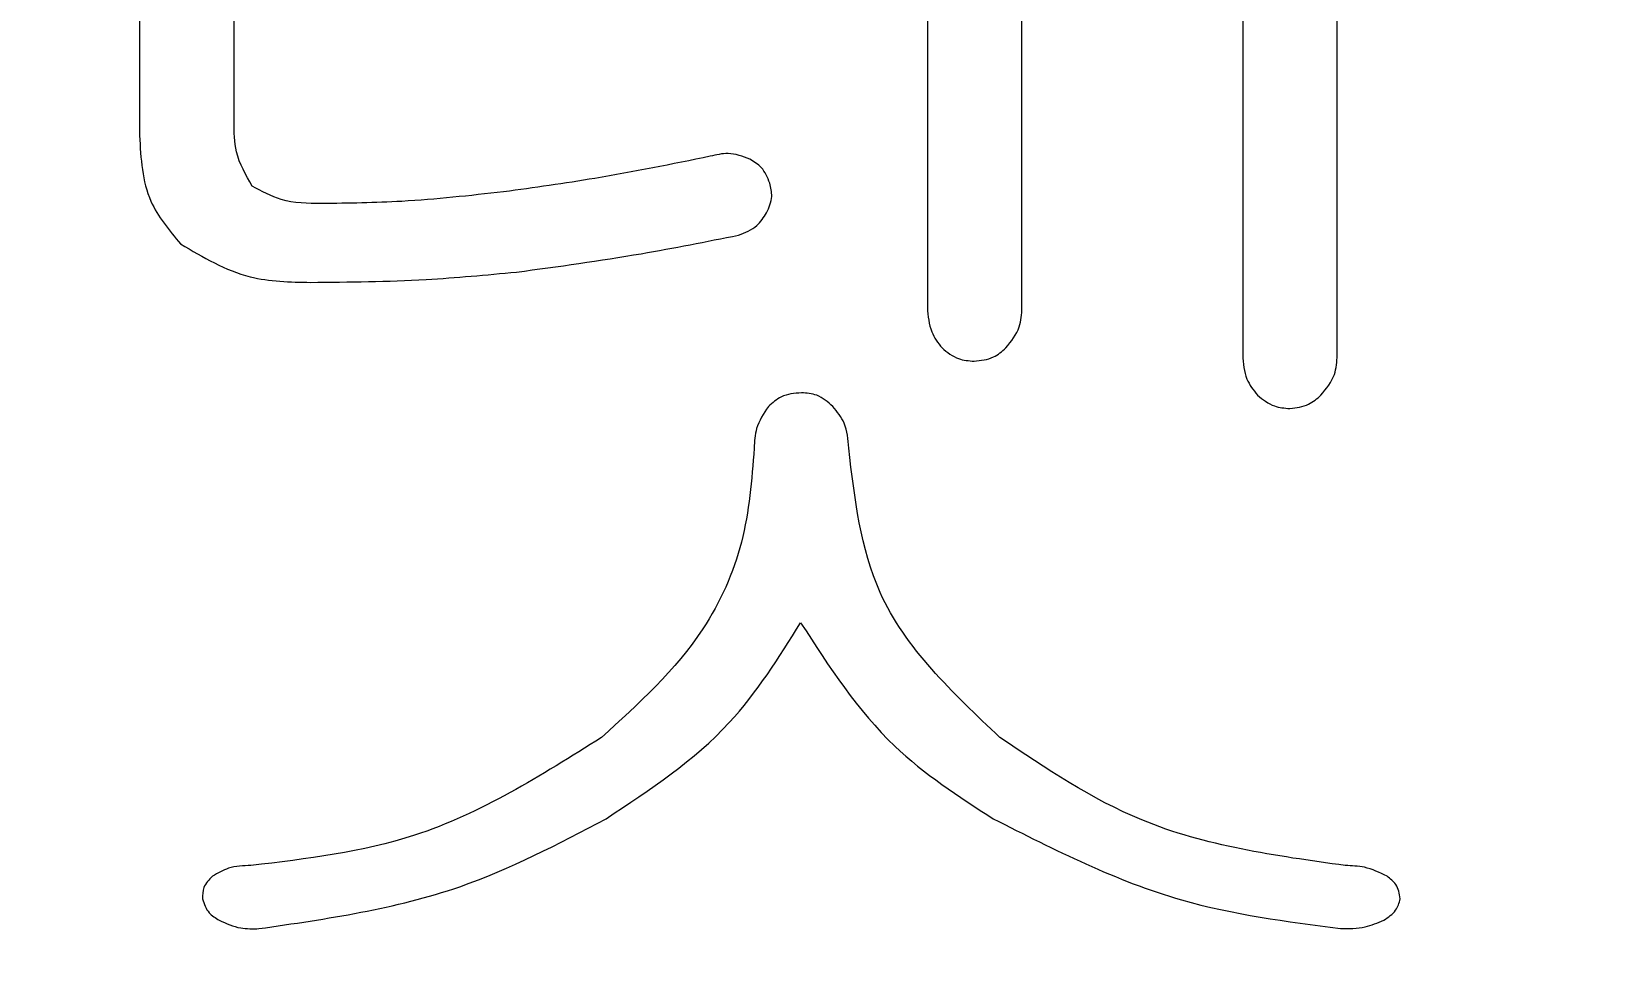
# Model space of a CAD drawing. Header units: millimetres. Extents: x 169 to 14583, y -399 to 10804.
# Drawn here: x 8211.18 to 8222.48, y 5269.66 to 5276.34 of the extents above; entities that cross this region are included whole.
import ezdxf

# ---------------------------------------------------------------- set-up
doc = ezdxf.new("R2010")
doc.units = ezdxf.units.MM
doc.header["$LTSCALE"] = 35
doc.layers.add('1', color=70, linetype='Continuous')
doc.styles.add('SLDTEXTSTYLE2', font='TXT', dxfattribs={"width": 0.7})
doc.dimstyles.new('SLDDIMSTYLE5', dxfattribs={"dimtxt": 105.988363, "dimasz": 26.25, "dimexe": 0, "dimexo": 0.0625, "dimgap": 26.497091, "dimtad": 1, "dimdec": 0, "dimrnd": 1e-09, "dimzin": 12, "dimdsep": 46, "dimtxsty": 'SLDTEXTSTYLE2', "dimsah": 1, "dimcen": 0.09, "dimadec": 0, "dimazin": 3, "dimtfac": 1, "dimtdec": 3, "dimtofl": 0, "dimtmove": 0, "dimatfit": 3, "dimfxl": 0, "dimfrac": 2, "dimtolj": 1, "dimtzin": 12, "dimarcsym": 0})

# ---------------------------------------------------------------- blocks, each defined once
blk = doc.blocks.new('_D_39')
at = {"layer": '1'}
for p, q in [((10336.279, 5511.018), (11734.619, 5511.018)), ((11699.619, 5511.018), (11699.619, 5088.118)), ((8051.635, 5088.118), (11734.619, 5088.118)), ((11699.619, 5088.118), (11699.619, 4698.415))]:
    blk.add_line(p, q, dxfattribs=at)
for points in [[(11699.619, 5511.018), (11694.369, 5484.768), (11704.869, 5484.768)], [(11699.619, 5088.118), (11704.869, 5114.368), (11694.369, 5114.368)]]:
    blk.add_solid(points, dxfattribs=at)
at = {"layer": '1', "insert": (11580.246, 4698.415), "char_height": 92.6042, "attachment_point": 1, "rotation": 90, "style": 'SLDTEXTSTYLE2'}
blk.add_mtext('423', dxfattribs=at)

msp = doc.modelspace()

# ---------------------------------------------------------------- linework, layer by layer
at = {"color": 7, "linetype": 'Continuous', "lineweight": 18}
for p, q in [((8218.223, 5274.377), (8218.223, 5279.517)), ((8219.794, 5279.494), (8219.794, 5274.039)), ((8220.467, 5274.039), (8220.467, 5279.506)), ((8217.55, 5276.687), (8217.55, 5274.375)), ((8211.943, 5276.539), (8211.943, 5275.6)), ((8212.616, 5275.698), (8212.616, 5276.49))]:
    msp.add_line(p, q, dxfattribs=at)
for points, knots in [([(8212.745, 5275.241), (8212.699, 5275.32), (8212.617, 5275.462), (8212.616, 5275.626), (8212.616, 5275.698)], [0, 0, 0, 0, 0.557081, 1, 1, 1, 1]), ([(8212.745, 5275.241), (8212.699, 5275.32), (8212.617, 5275.462), (8212.616, 5275.626), (8212.616, 5275.698)], [0, 0, 0, 0, 0.557081, 1, 1, 1, 1]), ([(8212.745, 5275.241), (8212.699, 5275.32), (8212.617, 5275.462), (8212.616, 5275.626), (8212.616, 5275.698)], [0, 0, 0, 0, 0.557081, 1, 1, 1, 1]), ([(8212.745, 5275.241), (8212.699, 5275.32), (8212.617, 5275.462), (8212.616, 5275.626), (8212.616, 5275.698)], [0, 0, 0, 0, 0.557081, 1, 1, 1, 1]), ([(8212.745, 5275.241), (8212.699, 5275.32), (8212.617, 5275.462), (8212.616, 5275.626), (8212.616, 5275.698)], [0, 0, 0, 0, 0.557081, 1, 1, 1, 1]), ([(8212.745, 5275.241), (8212.699, 5275.32), (8212.617, 5275.462), (8212.616, 5275.626), (8212.616, 5275.698)], [0, 0, 0, 0, 0.557081, 1, 1, 1, 1]), ([(8212.745, 5275.241), (8212.699, 5275.32), (8212.617, 5275.462), (8212.616, 5275.626), (8212.616, 5275.698)], [0, 0, 0, 0, 0.557081, 1, 1, 1, 1]), ([(8211.943, 5275.6), (8211.952, 5275.437), (8211.969, 5275.147), (8212.154, 5274.926), (8212.235, 5274.829)], [0, 0, 0, 0, 0.560531, 1, 1, 1, 1]), ([(8211.943, 5275.6), (8211.952, 5275.437), (8211.969, 5275.147), (8212.154, 5274.926), (8212.235, 5274.829)], [0, 0, 0, 0, 0.560531, 1, 1, 1, 1]), ([(8211.943, 5275.6), (8211.952, 5275.437), (8211.969, 5275.147), (8212.154, 5274.926), (8212.235, 5274.829)], [0, 0, 0, 0, 0.560531, 1, 1, 1, 1]), ([(8211.943, 5275.6), (8211.952, 5275.437), (8211.969, 5275.147), (8212.154, 5274.926), (8212.235, 5274.829)], [0, 0, 0, 0, 0.560531, 1, 1, 1, 1]), ([(8211.943, 5275.6), (8211.952, 5275.437), (8211.969, 5275.147), (8212.154, 5274.926), (8212.235, 5274.829)], [0, 0, 0, 0, 0.560531, 1, 1, 1, 1]), ([(8211.943, 5275.6), (8211.952, 5275.437), (8211.969, 5275.147), (8212.154, 5274.926), (8212.235, 5274.829)], [0, 0, 0, 0, 0.560531, 1, 1, 1, 1]), ([(8211.943, 5275.6), (8211.952, 5275.437), (8211.969, 5275.147), (8212.154, 5274.926), (8212.235, 5274.829)], [0, 0, 0, 0, 0.560531, 1, 1, 1, 1]), ([(8216.005, 5275.453), (8215.732, 5275.397), (8215.244, 5275.298), (8214.751, 5275.23), (8214.534, 5275.2)], [0, 0, 0, 0, 0.560009, 1, 1, 1, 1]), ([(8216.005, 5275.453), (8215.732, 5275.397), (8215.244, 5275.298), (8214.751, 5275.23), (8214.534, 5275.2)], [0, 0, 0, 0, 0.560009, 1, 1, 1, 1]), ([(8216.005, 5275.453), (8215.732, 5275.397), (8215.244, 5275.298), (8214.751, 5275.23), (8214.534, 5275.2)], [0, 0, 0, 0, 0.560009, 1, 1, 1, 1]), ([(8216.005, 5275.453), (8215.732, 5275.397), (8215.244, 5275.298), (8214.751, 5275.23), (8214.534, 5275.2)], [0, 0, 0, 0, 0.560009, 1, 1, 1, 1]), ([(8216.005, 5275.453), (8215.732, 5275.397), (8215.244, 5275.298), (8214.751, 5275.23), (8214.534, 5275.2)], [0, 0, 0, 0, 0.560009, 1, 1, 1, 1]), ([(8216.005, 5275.453), (8215.732, 5275.397), (8215.244, 5275.298), (8214.751, 5275.23), (8214.534, 5275.2)], [0, 0, 0, 0, 0.560009, 1, 1, 1, 1]), ([(8216.005, 5275.453), (8215.732, 5275.397), (8215.244, 5275.298), (8214.751, 5275.23), (8214.534, 5275.2)], [0, 0, 0, 0, 0.560009, 1, 1, 1, 1]), ([(8216.287, 5275.432), (8216.235, 5275.452), (8216.143, 5275.487), (8216.047, 5275.463), (8216.005, 5275.453)], [0, 0, 0, 0, 0.557886, 1, 1, 1, 1]), ([(8216.287, 5275.432), (8216.235, 5275.452), (8216.143, 5275.487), (8216.047, 5275.463), (8216.005, 5275.453)], [0, 0, 0, 0, 0.557886, 1, 1, 1, 1]), ([(8216.287, 5275.432), (8216.235, 5275.452), (8216.143, 5275.487), (8216.047, 5275.463), (8216.005, 5275.453)], [0, 0, 0, 0, 0.557886, 1, 1, 1, 1]), ([(8216.287, 5275.432), (8216.235, 5275.452), (8216.143, 5275.487), (8216.047, 5275.463), (8216.005, 5275.453)], [0, 0, 0, 0, 0.557886, 1, 1, 1, 1]), ([(8216.287, 5275.432), (8216.235, 5275.452), (8216.143, 5275.487), (8216.047, 5275.463), (8216.005, 5275.453)], [0, 0, 0, 0, 0.557886, 1, 1, 1, 1]), ([(8216.287, 5275.432), (8216.235, 5275.452), (8216.143, 5275.487), (8216.047, 5275.463), (8216.005, 5275.453)], [0, 0, 0, 0, 0.557886, 1, 1, 1, 1]), ([(8216.287, 5275.432), (8216.235, 5275.452), (8216.143, 5275.487), (8216.047, 5275.463), (8216.005, 5275.453)], [0, 0, 0, 0, 0.557886, 1, 1, 1, 1]), ([(8216.429, 5275.262), (8216.412, 5275.302), (8216.383, 5275.374), (8216.316, 5275.414), (8216.287, 5275.432)], [0, 0, 0, 0, 0.557404, 1, 1, 1, 1]), ([(8216.429, 5275.262), (8216.412, 5275.302), (8216.383, 5275.374), (8216.316, 5275.414), (8216.287, 5275.432)], [0, 0, 0, 0, 0.557404, 1, 1, 1, 1]), ([(8216.429, 5275.262), (8216.412, 5275.302), (8216.383, 5275.374), (8216.316, 5275.414), (8216.287, 5275.432)], [0, 0, 0, 0, 0.557404, 1, 1, 1, 1]), ([(8216.429, 5275.262), (8216.412, 5275.302), (8216.383, 5275.374), (8216.316, 5275.414), (8216.287, 5275.432)], [0, 0, 0, 0, 0.557404, 1, 1, 1, 1]), ([(8216.429, 5275.262), (8216.412, 5275.302), (8216.383, 5275.374), (8216.316, 5275.414), (8216.287, 5275.432)], [0, 0, 0, 0, 0.557404, 1, 1, 1, 1]), ([(8216.429, 5275.262), (8216.412, 5275.302), (8216.383, 5275.374), (8216.316, 5275.414), (8216.287, 5275.432)], [0, 0, 0, 0, 0.557404, 1, 1, 1, 1]), ([(8216.429, 5275.262), (8216.412, 5275.302), (8216.383, 5275.374), (8216.316, 5275.414), (8216.287, 5275.432)], [0, 0, 0, 0, 0.557404, 1, 1, 1, 1]), ([(8213.239, 5275.116), (8213.141, 5275.117), (8212.965, 5275.119), (8212.812, 5275.204), (8212.745, 5275.241)], [0, 0, 0, 0, 0.56129, 1, 1, 1, 1]), ([(8213.239, 5275.116), (8213.141, 5275.117), (8212.965, 5275.119), (8212.812, 5275.204), (8212.745, 5275.241)], [0, 0, 0, 0, 0.5612904, 1, 1, 1, 1]), ([(8213.239, 5275.116), (8213.141, 5275.117), (8212.965, 5275.119), (8212.812, 5275.204), (8212.745, 5275.241)], [0, 0, 0, 0, 0.56129, 1, 1, 1, 1]), ([(8213.239, 5275.116), (8213.141, 5275.117), (8212.965, 5275.119), (8212.812, 5275.204), (8212.745, 5275.241)], [0, 0, 0, 0, 0.56129, 1, 1, 1, 1]), ([(8213.239, 5275.116), (8213.141, 5275.117), (8212.965, 5275.119), (8212.812, 5275.204), (8212.745, 5275.241)], [0, 0, 0, 0, 0.56129, 1, 1, 1, 1]), ([(8213.239, 5275.116), (8213.141, 5275.117), (8212.965, 5275.119), (8212.812, 5275.204), (8212.745, 5275.241)], [0, 0, 0, 0, 0.56129, 1, 1, 1, 1]), ([(8213.239, 5275.116), (8213.141, 5275.117), (8212.965, 5275.119), (8212.812, 5275.204), (8212.745, 5275.241)], [0, 0, 0, 0, 0.56129, 1, 1, 1, 1]), ([(8214.534, 5275.2), (8214.293, 5275.173), (8213.863, 5275.125), (8213.43, 5275.119), (8213.239, 5275.116)], [0, 0, 0, 0, 0.559933, 1, 1, 1, 1]), ([(8214.534, 5275.2), (8214.293, 5275.173), (8213.863, 5275.125), (8213.43, 5275.119), (8213.239, 5275.116)], [0, 0, 0, 0, 0.559933, 1, 1, 1, 1]), ([(8214.534, 5275.2), (8214.293, 5275.173), (8213.863, 5275.125), (8213.43, 5275.119), (8213.239, 5275.116)], [0, 0, 0, 0, 0.559933, 1, 1, 1, 1]), ([(8214.534, 5275.2), (8214.293, 5275.173), (8213.863, 5275.125), (8213.43, 5275.119), (8213.239, 5275.116)], [0, 0, 0, 0, 0.559933, 1, 1, 1, 1]), ([(8214.534, 5275.2), (8214.293, 5275.173), (8213.863, 5275.125), (8213.43, 5275.119), (8213.239, 5275.116)], [0, 0, 0, 0, 0.559933, 1, 1, 1, 1]), ([(8214.534, 5275.2), (8214.293, 5275.173), (8213.863, 5275.125), (8213.43, 5275.119), (8213.239, 5275.116)], [0, 0, 0, 0, 0.559933, 1, 1, 1, 1]), ([(8214.534, 5275.2), (8214.293, 5275.173), (8213.863, 5275.125), (8213.43, 5275.119), (8213.239, 5275.116)], [0, 0, 0, 0, 0.559933, 1, 1, 1, 1]), ([(8216.406, 5275.051), (8216.423, 5275.089), (8216.453, 5275.158), (8216.436, 5275.23), (8216.429, 5275.262)], [0, 0, 0, 0, 0.55655, 1, 1, 1, 1]), ([(8216.406, 5275.051), (8216.423, 5275.089), (8216.453, 5275.158), (8216.436, 5275.23), (8216.429, 5275.262)], [0, 0, 0, 0, 0.5565501, 1, 1, 1, 1]), ([(8216.406, 5275.051), (8216.423, 5275.089), (8216.453, 5275.158), (8216.436, 5275.23), (8216.429, 5275.262)], [0, 0, 0, 0, 0.55655, 1, 1, 1, 1]), ([(8216.406, 5275.051), (8216.423, 5275.089), (8216.453, 5275.158), (8216.436, 5275.23), (8216.429, 5275.262)], [0, 0, 0, 0, 0.55655, 1, 1, 1, 1]), ([(8216.406, 5275.051), (8216.423, 5275.089), (8216.453, 5275.158), (8216.436, 5275.23), (8216.429, 5275.262)], [0, 0, 0, 0, 0.55655, 1, 1, 1, 1]), ([(8216.406, 5275.051), (8216.423, 5275.089), (8216.453, 5275.158), (8216.436, 5275.23), (8216.429, 5275.262)], [0, 0, 0, 0, 0.55655, 1, 1, 1, 1]), ([(8216.406, 5275.051), (8216.423, 5275.089), (8216.453, 5275.158), (8216.436, 5275.23), (8216.429, 5275.262)], [0, 0, 0, 0, 0.55655, 1, 1, 1, 1]), ([(8216.206, 5274.892), (8216.253, 5274.91), (8216.337, 5274.943), (8216.385, 5275.018), (8216.406, 5275.051)], [0, 0, 0, 0, 0.559866, 1, 1, 1, 1]), ([(8216.206, 5274.892), (8216.253, 5274.91), (8216.337, 5274.943), (8216.385, 5275.018), (8216.406, 5275.051)], [0, 0, 0, 0, 0.559866, 1, 1, 1, 1]), ([(8216.206, 5274.892), (8216.253, 5274.91), (8216.337, 5274.943), (8216.385, 5275.018), (8216.406, 5275.051)], [0, 0, 0, 0, 0.559866, 1, 1, 1, 1]), ([(8216.206, 5274.892), (8216.253, 5274.91), (8216.337, 5274.943), (8216.385, 5275.018), (8216.406, 5275.051)], [0, 0, 0, 0, 0.559866, 1, 1, 1, 1]), ([(8216.206, 5274.892), (8216.253, 5274.91), (8216.337, 5274.943), (8216.385, 5275.018), (8216.406, 5275.051)], [0, 0, 0, 0, 0.559866, 1, 1, 1, 1]), ([(8216.206, 5274.892), (8216.253, 5274.91), (8216.337, 5274.943), (8216.385, 5275.018), (8216.406, 5275.051)], [0, 0, 0, 0, 0.559866, 1, 1, 1, 1]), ([(8216.206, 5274.892), (8216.253, 5274.91), (8216.337, 5274.943), (8216.385, 5275.018), (8216.406, 5275.051)], [0, 0, 0, 0, 0.559866, 1, 1, 1, 1]), ([(8214.626, 5274.629), (8214.922, 5274.669), (8215.452, 5274.741), (8215.976, 5274.846), (8216.206, 5274.892)], [0, 0, 0, 0, 0.559981, 1, 1, 1, 1]), ([(8214.626, 5274.629), (8214.922, 5274.669), (8215.452, 5274.741), (8215.976, 5274.846), (8216.206, 5274.892)], [0, 0, 0, 0, 0.559981, 1, 1, 1, 1]), ([(8214.626, 5274.629), (8214.922, 5274.669), (8215.452, 5274.741), (8215.976, 5274.846), (8216.206, 5274.892)], [0, 0, 0, 0, 0.559981, 1, 1, 1, 1]), ([(8214.626, 5274.629), (8214.922, 5274.669), (8215.452, 5274.741), (8215.976, 5274.846), (8216.206, 5274.892)], [0, 0, 0, 0, 0.559981, 1, 1, 1, 1]), ([(8214.626, 5274.629), (8214.922, 5274.669), (8215.452, 5274.741), (8215.976, 5274.846), (8216.206, 5274.892)], [0, 0, 0, 0, 0.559981, 1, 1, 1, 1]), ([(8214.626, 5274.629), (8214.922, 5274.669), (8215.452, 5274.741), (8215.976, 5274.846), (8216.206, 5274.892)], [0, 0, 0, 0, 0.559981, 1, 1, 1, 1]), ([(8214.626, 5274.629), (8214.922, 5274.669), (8215.452, 5274.741), (8215.976, 5274.846), (8216.206, 5274.892)], [0, 0, 0, 0, 0.559981, 1, 1, 1, 1]), ([(8212.235, 5274.829), (8212.395, 5274.735), (8212.682, 5274.565), (8213.014, 5274.558), (8213.161, 5274.556)], [0, 0, 0, 0, 0.557645, 1, 1, 1, 1]), ([(8212.235, 5274.829), (8212.395, 5274.735), (8212.682, 5274.565), (8213.014, 5274.558), (8213.161, 5274.556)], [0, 0, 0, 0, 0.557645, 1, 1, 1, 1]), ([(8212.235, 5274.829), (8212.395, 5274.735), (8212.682, 5274.565), (8213.014, 5274.558), (8213.161, 5274.556)], [0, 0, 0, 0, 0.557645, 1, 1, 1, 1]), ([(8212.235, 5274.829), (8212.395, 5274.735), (8212.682, 5274.565), (8213.014, 5274.558), (8213.161, 5274.556)], [0, 0, 0, 0, 0.557645, 1, 1, 1, 1]), ([(8212.235, 5274.829), (8212.395, 5274.735), (8212.682, 5274.565), (8213.014, 5274.558), (8213.161, 5274.556)], [0, 0, 0, 0, 0.557645, 1, 1, 1, 1]), ([(8212.235, 5274.829), (8212.395, 5274.735), (8212.682, 5274.565), (8213.014, 5274.558), (8213.161, 5274.556)], [0, 0, 0, 0, 0.557645, 1, 1, 1, 1]), ([(8212.235, 5274.829), (8212.395, 5274.735), (8212.682, 5274.565), (8213.014, 5274.558), (8213.161, 5274.556)], [0, 0, 0, 0, 0.557645, 1, 1, 1, 1]), ([(8213.161, 5274.556), (8213.435, 5274.558), (8213.924, 5274.563), (8214.411, 5274.609), (8214.626, 5274.629)], [0, 0, 0, 0, 0.560007, 1, 1, 1, 1]), ([(8213.161, 5274.556), (8213.435, 5274.558), (8213.924, 5274.563), (8214.411, 5274.609), (8214.626, 5274.629)], [0, 0, 0, 0, 0.560007, 1, 1, 1, 1]), ([(8213.161, 5274.556), (8213.435, 5274.558), (8213.924, 5274.563), (8214.411, 5274.609), (8214.626, 5274.629)], [0, 0, 0, 0, 0.560007, 1, 1, 1, 1]), ([(8213.161, 5274.556), (8213.435, 5274.558), (8213.924, 5274.563), (8214.411, 5274.609), (8214.626, 5274.629)], [0, 0, 0, 0, 0.560007, 1, 1, 1, 1]), ([(8213.161, 5274.556), (8213.435, 5274.558), (8213.924, 5274.563), (8214.411, 5274.609), (8214.626, 5274.629)], [0, 0, 0, 0, 0.560007, 1, 1, 1, 1]), ([(8213.161, 5274.556), (8213.435, 5274.558), (8213.924, 5274.563), (8214.411, 5274.609), (8214.626, 5274.629)], [0, 0, 0, 0, 0.560007, 1, 1, 1, 1]), ([(8213.161, 5274.556), (8213.435, 5274.558), (8213.924, 5274.563), (8214.411, 5274.609), (8214.626, 5274.629)], [0, 0, 0, 0, 0.560007, 1, 1, 1, 1]), ([(8217.55, 5274.375), (8217.555, 5274.316), (8217.562, 5274.21), (8217.626, 5274.126), (8217.654, 5274.089)], [0, 0, 0, 0, 0.560525, 1, 1, 1, 1]), ([(8217.55, 5274.375), (8217.555, 5274.316), (8217.562, 5274.21), (8217.626, 5274.126), (8217.654, 5274.089)], [0, 0, 0, 0, 0.560525, 1, 1, 1, 1]), ([(8217.55, 5274.375), (8217.555, 5274.316), (8217.562, 5274.21), (8217.626, 5274.126), (8217.654, 5274.089)], [0, 0, 0, 0, 0.560525, 1, 1, 1, 1]), ([(8217.55, 5274.375), (8217.555, 5274.316), (8217.562, 5274.21), (8217.626, 5274.126), (8217.654, 5274.089)], [0, 0, 0, 0, 0.560525, 1, 1, 1, 1]), ([(8217.55, 5274.375), (8217.555, 5274.316), (8217.562, 5274.21), (8217.626, 5274.126), (8217.654, 5274.089)], [0, 0, 0, 0, 0.560525, 1, 1, 1, 1]), ([(8217.55, 5274.375), (8217.555, 5274.316), (8217.562, 5274.21), (8217.626, 5274.126), (8217.654, 5274.089)], [0, 0, 0, 0, 0.560525, 1, 1, 1, 1]), ([(8217.55, 5274.375), (8217.555, 5274.316), (8217.562, 5274.21), (8217.626, 5274.126), (8217.654, 5274.089)], [0, 0, 0, 0, 0.560525, 1, 1, 1, 1]), ([(8218.109, 5274.089), (8218.147, 5274.137), (8218.215, 5274.222), (8218.221, 5274.329), (8218.223, 5274.377)], [0, 0, 0, 0, 0.558773, 1, 1, 1, 1]), ([(8218.109, 5274.089), (8218.147, 5274.137), (8218.215, 5274.222), (8218.221, 5274.329), (8218.223, 5274.377)], [0, 0, 0, 0, 0.558773, 1, 1, 1, 1]), ([(8218.109, 5274.089), (8218.147, 5274.137), (8218.215, 5274.222), (8218.221, 5274.329), (8218.223, 5274.377)], [0, 0, 0, 0, 0.558773, 1, 1, 1, 1]), ([(8218.109, 5274.089), (8218.147, 5274.137), (8218.215, 5274.222), (8218.221, 5274.329), (8218.223, 5274.377)], [0, 0, 0, 0, 0.558773, 1, 1, 1, 1]), ([(8218.109, 5274.089), (8218.147, 5274.137), (8218.215, 5274.222), (8218.221, 5274.329), (8218.223, 5274.377)], [0, 0, 0, 0, 0.558773, 1, 1, 1, 1]), ([(8218.109, 5274.089), (8218.147, 5274.137), (8218.215, 5274.222), (8218.221, 5274.329), (8218.223, 5274.377)], [0, 0, 0, 0, 0.558773, 1, 1, 1, 1]), ([(8218.109, 5274.089), (8218.147, 5274.137), (8218.215, 5274.222), (8218.221, 5274.329), (8218.223, 5274.377)], [0, 0, 0, 0, 0.558773, 1, 1, 1, 1]), ([(8217.654, 5274.089), (8217.691, 5274.059), (8217.759, 5274.005), (8217.844, 5273.998), (8217.882, 5273.995)], [0, 0, 0, 0, 0.559591, 1, 1, 1, 1]), ([(8217.654, 5274.089), (8217.691, 5274.059), (8217.759, 5274.005), (8217.844, 5273.998), (8217.882, 5273.995)], [0, 0, 0, 0, 0.559591, 1, 1, 1, 1]), ([(8217.654, 5274.089), (8217.691, 5274.059), (8217.759, 5274.005), (8217.844, 5273.998), (8217.882, 5273.995)], [0, 0, 0, 0, 0.559591, 1, 1, 1, 1]), ([(8217.654, 5274.089), (8217.691, 5274.059), (8217.759, 5274.005), (8217.844, 5273.998), (8217.882, 5273.995)], [0, 0, 0, 0, 0.559591, 1, 1, 1, 1]), ([(8217.654, 5274.089), (8217.691, 5274.059), (8217.759, 5274.005), (8217.844, 5273.998), (8217.882, 5273.995)], [0, 0, 0, 0, 0.559591, 1, 1, 1, 1]), ([(8217.654, 5274.089), (8217.691, 5274.059), (8217.759, 5274.005), (8217.844, 5273.998), (8217.882, 5273.995)], [0, 0, 0, 0, 0.559591, 1, 1, 1, 1]), ([(8217.654, 5274.089), (8217.691, 5274.059), (8217.759, 5274.005), (8217.844, 5273.998), (8217.882, 5273.995)], [0, 0, 0, 0, 0.559591, 1, 1, 1, 1]), ([(8217.882, 5273.995), (8217.93, 5274), (8218.016, 5274.009), (8218.081, 5274.065), (8218.109, 5274.089)], [0, 0, 0, 0, 0.559484, 1, 1, 1, 1]), ([(8217.882, 5273.995), (8217.93, 5274), (8218.016, 5274.009), (8218.081, 5274.065), (8218.109, 5274.089)], [0, 0, 0, 0, 0.559484, 1, 1, 1, 1]), ([(8217.882, 5273.995), (8217.93, 5274), (8218.016, 5274.009), (8218.081, 5274.065), (8218.109, 5274.089)], [0, 0, 0, 0, 0.559484, 1, 1, 1, 1]), ([(8217.882, 5273.995), (8217.93, 5274), (8218.016, 5274.009), (8218.081, 5274.065), (8218.109, 5274.089)], [0, 0, 0, 0, 0.559484, 1, 1, 1, 1]), ([(8217.882, 5273.995), (8217.93, 5274), (8218.016, 5274.009), (8218.081, 5274.065), (8218.109, 5274.089)], [0, 0, 0, 0, 0.559484, 1, 1, 1, 1]), ([(8217.882, 5273.995), (8217.93, 5274), (8218.016, 5274.009), (8218.081, 5274.065), (8218.109, 5274.089)], [0, 0, 0, 0, 0.559484, 1, 1, 1, 1]), ([(8217.882, 5273.995), (8217.93, 5274), (8218.016, 5274.009), (8218.081, 5274.065), (8218.109, 5274.089)], [0, 0, 0, 0, 0.559484, 1, 1, 1, 1]), ([(8219.794, 5274.039), (8219.798, 5273.979), (8219.805, 5273.873), (8219.87, 5273.79), (8219.899, 5273.753)], [0, 0, 0, 0, 0.56012, 1, 1, 1, 1]), ([(8219.794, 5274.039), (8219.798, 5273.979), (8219.805, 5273.873), (8219.87, 5273.79), (8219.899, 5273.753)], [0, 0, 0, 0, 0.56012, 1, 1, 1, 1]), ([(8219.794, 5274.039), (8219.798, 5273.979), (8219.805, 5273.873), (8219.87, 5273.79), (8219.899, 5273.753)], [0, 0, 0, 0, 0.56012, 1, 1, 1, 1]), ([(8219.794, 5274.039), (8219.798, 5273.979), (8219.805, 5273.873), (8219.87, 5273.79), (8219.899, 5273.753)], [0, 0, 0, 0, 0.56012, 1, 1, 1, 1]), ([(8219.794, 5274.039), (8219.798, 5273.979), (8219.805, 5273.873), (8219.87, 5273.79), (8219.899, 5273.753)], [0, 0, 0, 0, 0.56012, 1, 1, 1, 1]), ([(8219.794, 5274.039), (8219.798, 5273.979), (8219.805, 5273.873), (8219.87, 5273.79), (8219.899, 5273.753)], [0, 0, 0, 0, 0.56012, 1, 1, 1, 1]), ([(8219.794, 5274.039), (8219.798, 5273.979), (8219.805, 5273.873), (8219.87, 5273.79), (8219.899, 5273.753)], [0, 0, 0, 0, 0.56012, 1, 1, 1, 1]), ([(8220.351, 5273.753), (8220.389, 5273.8), (8220.458, 5273.884), (8220.464, 5273.991), (8220.467, 5274.039)], [0, 0, 0, 0, 0.5585245, 1, 1, 1, 1]), ([(8220.351, 5273.753), (8220.389, 5273.8), (8220.458, 5273.884), (8220.464, 5273.991), (8220.467, 5274.039)], [0, 0, 0, 0, 0.5585245, 1, 1, 1, 1]), ([(8220.351, 5273.753), (8220.389, 5273.8), (8220.458, 5273.884), (8220.464, 5273.991), (8220.467, 5274.039)], [0, 0, 0, 0, 0.5585245, 1, 1, 1, 1]), ([(8220.351, 5273.753), (8220.389, 5273.8), (8220.458, 5273.884), (8220.464, 5273.991), (8220.467, 5274.039)], [0, 0, 0, 0, 0.5585245, 1, 1, 1, 1]), ([(8220.351, 5273.753), (8220.389, 5273.8), (8220.458, 5273.884), (8220.464, 5273.991), (8220.467, 5274.039)], [0, 0, 0, 0, 0.5585245, 1, 1, 1, 1]), ([(8220.351, 5273.753), (8220.389, 5273.8), (8220.458, 5273.884), (8220.464, 5273.991), (8220.467, 5274.039)], [0, 0, 0, 0, 0.5585245, 1, 1, 1, 1]), ([(8220.351, 5273.753), (8220.389, 5273.8), (8220.458, 5273.884), (8220.464, 5273.991), (8220.467, 5274.039)], [0, 0, 0, 0, 0.5585245, 1, 1, 1, 1]), ([(8216.653, 5273.77), (8216.603, 5273.766), (8216.514, 5273.758), (8216.448, 5273.698), (8216.418, 5273.672)], [0, 0, 0, 0, 0.559572, 1, 1, 1, 1]), ([(8216.653, 5273.77), (8216.603, 5273.766), (8216.514, 5273.758), (8216.448, 5273.698), (8216.418, 5273.672)], [0, 0, 0, 0, 0.559572, 1, 1, 1, 1]), ([(8216.653, 5273.77), (8216.603, 5273.766), (8216.514, 5273.758), (8216.448, 5273.698), (8216.418, 5273.672)], [0, 0, 0, 0, 0.559572, 1, 1, 1, 1]), ([(8216.653, 5273.77), (8216.603, 5273.766), (8216.514, 5273.758), (8216.448, 5273.698), (8216.418, 5273.672)], [0, 0, 0, 0, 0.559572, 1, 1, 1, 1]), ([(8216.653, 5273.77), (8216.603, 5273.766), (8216.514, 5273.758), (8216.448, 5273.698), (8216.418, 5273.672)], [0, 0, 0, 0, 0.559572, 1, 1, 1, 1]), ([(8216.653, 5273.77), (8216.603, 5273.766), (8216.514, 5273.758), (8216.448, 5273.698), (8216.418, 5273.672)], [0, 0, 0, 0, 0.559572, 1, 1, 1, 1]), ([(8216.653, 5273.77), (8216.603, 5273.766), (8216.514, 5273.758), (8216.448, 5273.698), (8216.418, 5273.672)], [0, 0, 0, 0, 0.559572, 1, 1, 1, 1]), ([(8216.877, 5273.672), (8216.841, 5273.704), (8216.776, 5273.761), (8216.691, 5273.768), (8216.653, 5273.77)], [0, 0, 0, 0, 0.559287, 1, 1, 1, 1]), ([(8216.877, 5273.672), (8216.841, 5273.704), (8216.776, 5273.761), (8216.691, 5273.768), (8216.653, 5273.77)], [0, 0, 0, 0, 0.559287, 1, 1, 1, 1]), ([(8216.877, 5273.672), (8216.841, 5273.704), (8216.776, 5273.761), (8216.691, 5273.768), (8216.653, 5273.77)], [0, 0, 0, 0, 0.559287, 1, 1, 1, 1]), ([(8216.877, 5273.672), (8216.841, 5273.704), (8216.776, 5273.761), (8216.691, 5273.768), (8216.653, 5273.77)], [0, 0, 0, 0, 0.559287, 1, 1, 1, 1]), ([(8216.877, 5273.672), (8216.841, 5273.704), (8216.776, 5273.761), (8216.691, 5273.768), (8216.653, 5273.77)], [0, 0, 0, 0, 0.559287, 1, 1, 1, 1]), ([(8216.877, 5273.672), (8216.841, 5273.704), (8216.776, 5273.761), (8216.691, 5273.768), (8216.653, 5273.77)], [0, 0, 0, 0, 0.559287, 1, 1, 1, 1]), ([(8216.877, 5273.672), (8216.841, 5273.704), (8216.776, 5273.761), (8216.691, 5273.768), (8216.653, 5273.77)], [0, 0, 0, 0, 0.559287, 1, 1, 1, 1]), ([(8219.899, 5273.753), (8219.937, 5273.723), (8220.006, 5273.668), (8220.092, 5273.661), (8220.13, 5273.658)], [0, 0, 0, 0, 0.559518, 1, 1, 1, 1]), ([(8219.899, 5273.753), (8219.937, 5273.723), (8220.006, 5273.668), (8220.092, 5273.661), (8220.13, 5273.658)], [0, 0, 0, 0, 0.559518, 1, 1, 1, 1]), ([(8219.899, 5273.753), (8219.937, 5273.723), (8220.006, 5273.668), (8220.092, 5273.661), (8220.13, 5273.658)], [0, 0, 0, 0, 0.559518, 1, 1, 1, 1]), ([(8219.899, 5273.753), (8219.937, 5273.723), (8220.006, 5273.668), (8220.092, 5273.661), (8220.13, 5273.658)], [0, 0, 0, 0, 0.559518, 1, 1, 1, 1]), ([(8219.899, 5273.753), (8219.937, 5273.723), (8220.006, 5273.668), (8220.092, 5273.661), (8220.13, 5273.658)], [0, 0, 0, 0, 0.559518, 1, 1, 1, 1]), ([(8219.899, 5273.753), (8219.937, 5273.723), (8220.006, 5273.668), (8220.092, 5273.661), (8220.13, 5273.658)], [0, 0, 0, 0, 0.559518, 1, 1, 1, 1]), ([(8219.899, 5273.753), (8219.937, 5273.723), (8220.006, 5273.668), (8220.092, 5273.661), (8220.13, 5273.658)], [0, 0, 0, 0, 0.559518, 1, 1, 1, 1]), ([(8220.13, 5273.658), (8220.176, 5273.664), (8220.26, 5273.674), (8220.323, 5273.729), (8220.351, 5273.753)], [0, 0, 0, 0, 0.557547, 1, 1, 1, 1]), ([(8220.13, 5273.658), (8220.176, 5273.664), (8220.26, 5273.674), (8220.323, 5273.729), (8220.351, 5273.753)], [0, 0, 0, 0, 0.557547, 1, 1, 1, 1]), ([(8220.13, 5273.658), (8220.176, 5273.664), (8220.26, 5273.674), (8220.323, 5273.729), (8220.351, 5273.753)], [0, 0, 0, 0, 0.557547, 1, 1, 1, 1]), ([(8220.13, 5273.658), (8220.176, 5273.664), (8220.26, 5273.674), (8220.323, 5273.729), (8220.351, 5273.753)], [0, 0, 0, 0, 0.557547, 1, 1, 1, 1]), ([(8220.13, 5273.658), (8220.176, 5273.664), (8220.26, 5273.674), (8220.323, 5273.729), (8220.351, 5273.753)], [0, 0, 0, 0, 0.557547, 1, 1, 1, 1]), ([(8220.13, 5273.658), (8220.176, 5273.664), (8220.26, 5273.674), (8220.323, 5273.729), (8220.351, 5273.753)], [0, 0, 0, 0, 0.557547, 1, 1, 1, 1]), ([(8220.13, 5273.658), (8220.176, 5273.664), (8220.26, 5273.674), (8220.323, 5273.729), (8220.351, 5273.753)], [0, 0, 0, 0, 0.557547, 1, 1, 1, 1]), ([(8216.418, 5273.672), (8216.385, 5273.622), (8216.325, 5273.531), (8216.319, 5273.424), (8216.317, 5273.376)], [0, 0, 0, 0, 0.558784, 1, 1, 1, 1]), ([(8216.418, 5273.672), (8216.385, 5273.622), (8216.325, 5273.531), (8216.319, 5273.424), (8216.317, 5273.376)], [0, 0, 0, 0, 0.558784, 1, 1, 1, 1]), ([(8216.418, 5273.672), (8216.385, 5273.622), (8216.325, 5273.531), (8216.319, 5273.424), (8216.317, 5273.376)], [0, 0, 0, 0, 0.558784, 1, 1, 1, 1]), ([(8216.418, 5273.672), (8216.385, 5273.622), (8216.325, 5273.531), (8216.319, 5273.424), (8216.317, 5273.376)], [0, 0, 0, 0, 0.558784, 1, 1, 1, 1]), ([(8216.418, 5273.672), (8216.385, 5273.622), (8216.325, 5273.531), (8216.319, 5273.424), (8216.317, 5273.376)], [0, 0, 0, 0, 0.558784, 1, 1, 1, 1]), ([(8216.418, 5273.672), (8216.385, 5273.622), (8216.325, 5273.531), (8216.319, 5273.424), (8216.317, 5273.376)], [0, 0, 0, 0, 0.558784, 1, 1, 1, 1]), ([(8216.418, 5273.672), (8216.385, 5273.622), (8216.325, 5273.531), (8216.319, 5273.424), (8216.317, 5273.376)], [0, 0, 0, 0, 0.558784, 1, 1, 1, 1]), ([(8216.99, 5273.376), (8216.985, 5273.438), (8216.977, 5273.549), (8216.908, 5273.635), (8216.877, 5273.672)], [0, 0, 0, 0, 0.559759, 1, 1, 1, 1]), ([(8216.99, 5273.376), (8216.985, 5273.438), (8216.977, 5273.549), (8216.908, 5273.635), (8216.877, 5273.672)], [0, 0, 0, 0, 0.559759, 1, 1, 1, 1]), ([(8216.99, 5273.376), (8216.985, 5273.438), (8216.977, 5273.549), (8216.908, 5273.635), (8216.877, 5273.672)], [0, 0, 0, 0, 0.559759, 1, 1, 1, 1]), ([(8216.99, 5273.376), (8216.985, 5273.438), (8216.977, 5273.549), (8216.908, 5273.635), (8216.877, 5273.672)], [0, 0, 0, 0, 0.559759, 1, 1, 1, 1]), ([(8216.99, 5273.376), (8216.985, 5273.438), (8216.977, 5273.549), (8216.908, 5273.635), (8216.877, 5273.672)], [0, 0, 0, 0, 0.559759, 1, 1, 1, 1]), ([(8216.99, 5273.376), (8216.985, 5273.438), (8216.977, 5273.549), (8216.908, 5273.635), (8216.877, 5273.672)], [0, 0, 0, 0, 0.559759, 1, 1, 1, 1]), ([(8216.99, 5273.376), (8216.985, 5273.438), (8216.977, 5273.549), (8216.908, 5273.635), (8216.877, 5273.672)], [0, 0, 0, 0, 0.559759, 1, 1, 1, 1]), ([(8216.317, 5273.376), (8216.3, 5273.151), (8216.265, 5272.7), (8215.927, 5271.948), (8215.494, 5271.556), (8215.23, 5271.317)], [0, 0, 0, 0, 0.280312, 0.560476, 1, 1, 1, 1]), ([(8216.317, 5273.376), (8216.3, 5273.151), (8216.265, 5272.7), (8215.927, 5271.948), (8215.494, 5271.556), (8215.23, 5271.317)], [0, 0, 0, 0, 0.280312, 0.560476, 1, 1, 1, 1]), ([(8216.317, 5273.376), (8216.3, 5273.151), (8216.265, 5272.7), (8215.927, 5271.948), (8215.494, 5271.556), (8215.23, 5271.317)], [0, 0, 0, 0, 0.280312, 0.560476, 1, 1, 1, 1]), ([(8216.317, 5273.376), (8216.3, 5273.151), (8216.265, 5272.7), (8215.927, 5271.948), (8215.494, 5271.556), (8215.23, 5271.317)], [0, 0, 0, 0, 0.280312, 0.560476, 1, 1, 1, 1]), ([(8216.317, 5273.376), (8216.3, 5273.151), (8216.265, 5272.7), (8215.927, 5271.948), (8215.494, 5271.556), (8215.23, 5271.317)], [0, 0, 0, 0, 0.280312, 0.560476, 1, 1, 1, 1]), ([(8216.317, 5273.376), (8216.3, 5273.151), (8216.265, 5272.7), (8215.927, 5271.948), (8215.494, 5271.556), (8215.23, 5271.317)], [0, 0, 0, 0, 0.280312, 0.560476, 1, 1, 1, 1]), ([(8216.317, 5273.376), (8216.3, 5273.151), (8216.265, 5272.7), (8215.927, 5271.948), (8215.494, 5271.556), (8215.23, 5271.317)], [0, 0, 0, 0, 0.280312, 0.560476, 1, 1, 1, 1]), ([(8218.066, 5271.317), (8217.729, 5271.635), (8217.128, 5272.204), (8217.032, 5273.018), (8216.99, 5273.376)], [0, 0, 0, 0, 0.559813, 1, 1, 1, 1]), ([(8218.066, 5271.317), (8217.729, 5271.635), (8217.128, 5272.204), (8217.032, 5273.018), (8216.99, 5273.376)], [0, 0, 0, 0, 0.559813, 1, 1, 1, 1]), ([(8218.066, 5271.317), (8217.729, 5271.635), (8217.128, 5272.204), (8217.032, 5273.018), (8216.99, 5273.376)], [0, 0, 0, 0, 0.559813, 1, 1, 1, 1]), ([(8218.066, 5271.317), (8217.729, 5271.635), (8217.128, 5272.204), (8217.032, 5273.018), (8216.99, 5273.376)], [0, 0, 0, 0, 0.559813, 1, 1, 1, 1]), ([(8218.066, 5271.317), (8217.729, 5271.635), (8217.128, 5272.204), (8217.032, 5273.018), (8216.99, 5273.376)], [0, 0, 0, 0, 0.559813, 1, 1, 1, 1]), ([(8218.066, 5271.317), (8217.729, 5271.635), (8217.128, 5272.204), (8217.032, 5273.018), (8216.99, 5273.376)], [0, 0, 0, 0, 0.559813, 1, 1, 1, 1]), ([(8218.066, 5271.317), (8217.729, 5271.635), (8217.128, 5272.204), (8217.032, 5273.018), (8216.99, 5273.376)], [0, 0, 0, 0, 0.559813, 1, 1, 1, 1]), ([(8215.263, 5270.739), (8215.577, 5270.946), (8216.137, 5271.317), (8216.492, 5271.884), (8216.648, 5272.134)], [0, 0, 0, 0, 0.560275, 1, 1, 1, 1]), ([(8215.263, 5270.739), (8215.577, 5270.946), (8216.137, 5271.317), (8216.492, 5271.884), (8216.648, 5272.134)], [0, 0, 0, 0, 0.560275, 1, 1, 1, 1]), ([(8215.263, 5270.739), (8215.577, 5270.946), (8216.137, 5271.317), (8216.492, 5271.884), (8216.648, 5272.134)], [0, 0, 0, 0, 0.560275, 1, 1, 1, 1]), ([(8215.263, 5270.739), (8215.577, 5270.946), (8216.137, 5271.317), (8216.492, 5271.884), (8216.648, 5272.134)], [0, 0, 0, 0, 0.560275, 1, 1, 1, 1]), ([(8215.263, 5270.739), (8215.577, 5270.946), (8216.137, 5271.317), (8216.492, 5271.884), (8216.648, 5272.134)], [0, 0, 0, 0, 0.560275, 1, 1, 1, 1]), ([(8215.263, 5270.739), (8215.577, 5270.946), (8216.137, 5271.317), (8216.492, 5271.884), (8216.648, 5272.134)], [0, 0, 0, 0, 0.560275, 1, 1, 1, 1]), ([(8215.263, 5270.739), (8215.577, 5270.946), (8216.137, 5271.317), (8216.492, 5271.884), (8216.648, 5272.134)], [0, 0, 0, 0, 0.560275, 1, 1, 1, 1]), ([(8216.648, 5272.134), (8216.851, 5271.821), (8217.214, 5271.26), (8217.772, 5270.898), (8218.018, 5270.739)], [0, 0, 0, 0, 0.558863, 1, 1, 1, 1]), ([(8216.648, 5272.134), (8216.851, 5271.821), (8217.214, 5271.26), (8217.772, 5270.898), (8218.018, 5270.739)], [0, 0, 0, 0, 0.558863, 1, 1, 1, 1]), ([(8216.648, 5272.134), (8216.851, 5271.821), (8217.214, 5271.26), (8217.772, 5270.898), (8218.018, 5270.739)], [0, 0, 0, 0, 0.558863, 1, 1, 1, 1]), ([(8216.648, 5272.134), (8216.851, 5271.821), (8217.214, 5271.26), (8217.772, 5270.898), (8218.018, 5270.739)], [0, 0, 0, 0, 0.558863, 1, 1, 1, 1]), ([(8216.648, 5272.134), (8216.851, 5271.821), (8217.214, 5271.26), (8217.772, 5270.898), (8218.018, 5270.739)], [0, 0, 0, 0, 0.558863, 1, 1, 1, 1]), ([(8216.648, 5272.134), (8216.851, 5271.821), (8217.214, 5271.26), (8217.772, 5270.898), (8218.018, 5270.739)], [0, 0, 0, 0, 0.558863, 1, 1, 1, 1]), ([(8216.648, 5272.134), (8216.851, 5271.821), (8217.214, 5271.26), (8217.772, 5270.898), (8218.018, 5270.739)], [0, 0, 0, 0, 0.558863, 1, 1, 1, 1]), ([(8215.23, 5271.317), (8214.8, 5271.046), (8214.031, 5270.561), (8213.133, 5270.453), (8212.736, 5270.406)], [0, 0, 0, 0, 0.559172, 1, 1, 1, 1]), ([(8215.23, 5271.317), (8214.8, 5271.046), (8214.031, 5270.561), (8213.133, 5270.453), (8212.736, 5270.406)], [0, 0, 0, 0, 0.559172, 1, 1, 1, 1]), ([(8215.23, 5271.317), (8214.8, 5271.046), (8214.031, 5270.561), (8213.133, 5270.453), (8212.736, 5270.406)], [0, 0, 0, 0, 0.559172, 1, 1, 1, 1]), ([(8215.23, 5271.317), (8214.8, 5271.046), (8214.031, 5270.561), (8213.133, 5270.453), (8212.736, 5270.406)], [0, 0, 0, 0, 0.559172, 1, 1, 1, 1]), ([(8215.23, 5271.317), (8214.8, 5271.046), (8214.031, 5270.561), (8213.133, 5270.453), (8212.736, 5270.406)], [0, 0, 0, 0, 0.559172, 1, 1, 1, 1]), ([(8215.23, 5271.317), (8214.8, 5271.046), (8214.031, 5270.561), (8213.133, 5270.453), (8212.736, 5270.406)], [0, 0, 0, 0, 0.559172, 1, 1, 1, 1]), ([(8215.23, 5271.317), (8214.8, 5271.046), (8214.031, 5270.561), (8213.133, 5270.453), (8212.736, 5270.406)], [0, 0, 0, 0, 0.559172, 1, 1, 1, 1]), ([(8220.524, 5270.406), (8220.026, 5270.475), (8219.136, 5270.598), (8218.393, 5271.097), (8218.066, 5271.317)], [0, 0, 0, 0, 0.559901, 1, 1, 1, 1]), ([(8220.524, 5270.406), (8220.026, 5270.475), (8219.136, 5270.598), (8218.393, 5271.097), (8218.066, 5271.317)], [0, 0, 0, 0, 0.559901, 1, 1, 1, 1]), ([(8220.524, 5270.406), (8220.026, 5270.475), (8219.136, 5270.598), (8218.393, 5271.097), (8218.066, 5271.317)], [0, 0, 0, 0, 0.559901, 1, 1, 1, 1]), ([(8220.524, 5270.406), (8220.026, 5270.475), (8219.136, 5270.598), (8218.393, 5271.097), (8218.066, 5271.317)], [0, 0, 0, 0, 0.559901, 1, 1, 1, 1]), ([(8220.524, 5270.406), (8220.026, 5270.475), (8219.136, 5270.598), (8218.393, 5271.097), (8218.066, 5271.317)], [0, 0, 0, 0, 0.559901, 1, 1, 1, 1]), ([(8220.524, 5270.406), (8220.026, 5270.475), (8219.136, 5270.598), (8218.393, 5271.097), (8218.066, 5271.317)], [0, 0, 0, 0, 0.559901, 1, 1, 1, 1]), ([(8220.524, 5270.406), (8220.026, 5270.475), (8219.136, 5270.598), (8218.393, 5271.097), (8218.066, 5271.317)], [0, 0, 0, 0, 0.559901, 1, 1, 1, 1]), ([(8212.793, 5269.957), (8213.279, 5270.027), (8214.147, 5270.152), (8214.922, 5270.559), (8215.263, 5270.739)], [0, 0, 0, 0, 0.5598477, 1, 1, 1, 1]), ([(8212.793, 5269.957), (8213.279, 5270.027), (8214.147, 5270.152), (8214.922, 5270.559), (8215.263, 5270.739)], [0, 0, 0, 0, 0.5598477, 1, 1, 1, 1]), ([(8212.793, 5269.957), (8213.279, 5270.027), (8214.147, 5270.152), (8214.922, 5270.559), (8215.263, 5270.739)], [0, 0, 0, 0, 0.5598477, 1, 1, 1, 1]), ([(8212.793, 5269.957), (8213.279, 5270.027), (8214.147, 5270.152), (8214.922, 5270.559), (8215.263, 5270.739)], [0, 0, 0, 0, 0.5598477, 1, 1, 1, 1]), ([(8212.793, 5269.957), (8213.279, 5270.027), (8214.147, 5270.152), (8214.922, 5270.559), (8215.263, 5270.739)], [0, 0, 0, 0, 0.5598477, 1, 1, 1, 1]), ([(8212.793, 5269.957), (8213.279, 5270.027), (8214.147, 5270.152), (8214.922, 5270.559), (8215.263, 5270.739)], [0, 0, 0, 0, 0.5598477, 1, 1, 1, 1]), ([(8212.793, 5269.957), (8213.279, 5270.027), (8214.147, 5270.152), (8214.922, 5270.559), (8215.263, 5270.739)], [0, 0, 0, 0, 0.5598477, 1, 1, 1, 1]), ([(8218.018, 5270.739), (8218.456, 5270.517), (8219.239, 5270.12), (8220.107, 5270.007), (8220.489, 5269.957)], [0, 0, 0, 0, 0.5596225, 1, 1, 1, 1]), ([(8218.018, 5270.739), (8218.456, 5270.517), (8219.239, 5270.12), (8220.107, 5270.007), (8220.489, 5269.957)], [0, 0, 0, 0, 0.5596225, 1, 1, 1, 1]), ([(8218.018, 5270.739), (8218.456, 5270.517), (8219.239, 5270.12), (8220.107, 5270.007), (8220.489, 5269.957)], [0, 0, 0, 0, 0.559622, 1, 1, 1, 1]), ([(8218.018, 5270.739), (8218.456, 5270.517), (8219.239, 5270.12), (8220.107, 5270.007), (8220.489, 5269.957)], [0, 0, 0, 0, 0.559622, 1, 1, 1, 1]), ([(8218.018, 5270.739), (8218.456, 5270.517), (8219.239, 5270.12), (8220.107, 5270.007), (8220.489, 5269.957)], [0, 0, 0, 0, 0.559622, 1, 1, 1, 1]), ([(8218.018, 5270.739), (8218.456, 5270.517), (8219.239, 5270.12), (8220.107, 5270.007), (8220.489, 5269.957)], [0, 0, 0, 0, 0.559622, 1, 1, 1, 1]), ([(8218.018, 5270.739), (8218.456, 5270.517), (8219.239, 5270.12), (8220.107, 5270.007), (8220.489, 5269.957)], [0, 0, 0, 0, 0.559622, 1, 1, 1, 1]), ([(8212.463, 5270.33), (8212.438, 5270.305), (8212.392, 5270.26), (8212.391, 5270.197), (8212.391, 5270.169)], [0, 0, 0, 0, 0.55699, 1, 1, 1, 1]), ([(8212.463, 5270.33), (8212.438, 5270.305), (8212.392, 5270.26), (8212.391, 5270.197), (8212.391, 5270.169)], [0, 0, 0, 0, 0.55699, 1, 1, 1, 1]), ([(8212.463, 5270.33), (8212.438, 5270.305), (8212.392, 5270.26), (8212.391, 5270.197), (8212.391, 5270.169)], [0, 0, 0, 0, 0.55699, 1, 1, 1, 1]), ([(8212.463, 5270.33), (8212.438, 5270.305), (8212.392, 5270.26), (8212.391, 5270.197), (8212.391, 5270.169)], [0, 0, 0, 0, 0.55699, 1, 1, 1, 1]), ([(8212.463, 5270.33), (8212.438, 5270.305), (8212.392, 5270.26), (8212.391, 5270.197), (8212.391, 5270.169)], [0, 0, 0, 0, 0.55699, 1, 1, 1, 1]), ([(8212.463, 5270.33), (8212.438, 5270.305), (8212.392, 5270.26), (8212.391, 5270.197), (8212.391, 5270.169)], [0, 0, 0, 0, 0.55699, 1, 1, 1, 1]), ([(8212.463, 5270.33), (8212.438, 5270.305), (8212.392, 5270.26), (8212.391, 5270.197), (8212.391, 5270.169)], [0, 0, 0, 0, 0.55699, 1, 1, 1, 1]), ([(8212.736, 5270.406), (8212.682, 5270.404), (8212.584, 5270.401), (8212.5, 5270.352), (8212.463, 5270.33)], [0, 0, 0, 0, 0.56093, 1, 1, 1, 1]), ([(8212.736, 5270.406), (8212.682, 5270.404), (8212.584, 5270.401), (8212.5, 5270.352), (8212.463, 5270.33)], [0, 0, 0, 0, 0.56093, 1, 1, 1, 1]), ([(8212.736, 5270.406), (8212.682, 5270.404), (8212.584, 5270.401), (8212.5, 5270.352), (8212.463, 5270.33)], [0, 0, 0, 0, 0.56093, 1, 1, 1, 1]), ([(8212.736, 5270.406), (8212.682, 5270.404), (8212.584, 5270.401), (8212.5, 5270.352), (8212.463, 5270.33)], [0, 0, 0, 0, 0.56093, 1, 1, 1, 1]), ([(8212.736, 5270.406), (8212.682, 5270.404), (8212.584, 5270.401), (8212.5, 5270.352), (8212.463, 5270.33)], [0, 0, 0, 0, 0.56093, 1, 1, 1, 1]), ([(8212.736, 5270.406), (8212.682, 5270.404), (8212.584, 5270.401), (8212.5, 5270.352), (8212.463, 5270.33)], [0, 0, 0, 0, 0.56093, 1, 1, 1, 1]), ([(8212.736, 5270.406), (8212.682, 5270.404), (8212.584, 5270.401), (8212.5, 5270.352), (8212.463, 5270.33)], [0, 0, 0, 0, 0.56093, 1, 1, 1, 1]), ([(8220.821, 5270.33), (8220.768, 5270.356), (8220.674, 5270.401), (8220.57, 5270.404), (8220.524, 5270.406)], [0, 0, 0, 0, 0.5585686, 1, 1, 1, 1]), ([(8220.821, 5270.33), (8220.768, 5270.356), (8220.674, 5270.401), (8220.57, 5270.404), (8220.524, 5270.406)], [0, 0, 0, 0, 0.558569, 1, 1, 1, 1]), ([(8220.821, 5270.33), (8220.768, 5270.356), (8220.674, 5270.401), (8220.57, 5270.404), (8220.524, 5270.406)], [0, 0, 0, 0, 0.558569, 1, 1, 1, 1]), ([(8220.821, 5270.33), (8220.768, 5270.356), (8220.674, 5270.401), (8220.57, 5270.404), (8220.524, 5270.406)], [0, 0, 0, 0, 0.558569, 1, 1, 1, 1]), ([(8220.821, 5270.33), (8220.768, 5270.356), (8220.674, 5270.401), (8220.57, 5270.404), (8220.524, 5270.406)], [0, 0, 0, 0, 0.558569, 1, 1, 1, 1]), ([(8220.821, 5270.33), (8220.768, 5270.356), (8220.674, 5270.401), (8220.57, 5270.404), (8220.524, 5270.406)], [0, 0, 0, 0, 0.558569, 1, 1, 1, 1]), ([(8220.821, 5270.33), (8220.768, 5270.356), (8220.674, 5270.401), (8220.57, 5270.404), (8220.524, 5270.406)], [0, 0, 0, 0, 0.558569, 1, 1, 1, 1]), ([(8220.915, 5270.169), (8220.909, 5270.206), (8220.897, 5270.272), (8220.844, 5270.312), (8220.821, 5270.33)], [0, 0, 0, 0, 0.554171, 1, 1, 1, 1]), ([(8220.915, 5270.169), (8220.909, 5270.206), (8220.897, 5270.272), (8220.844, 5270.312), (8220.821, 5270.33)], [0, 0, 0, 0, 0.554171, 1, 1, 1, 1]), ([(8220.915, 5270.169), (8220.909, 5270.206), (8220.897, 5270.272), (8220.844, 5270.312), (8220.821, 5270.33)], [0, 0, 0, 0, 0.554171, 1, 1, 1, 1]), ([(8220.915, 5270.169), (8220.909, 5270.206), (8220.897, 5270.272), (8220.844, 5270.312), (8220.821, 5270.33)], [0, 0, 0, 0, 0.554171, 1, 1, 1, 1]), ([(8220.915, 5270.169), (8220.909, 5270.206), (8220.897, 5270.272), (8220.844, 5270.312), (8220.821, 5270.33)], [0, 0, 0, 0, 0.554171, 1, 1, 1, 1]), ([(8220.915, 5270.169), (8220.909, 5270.206), (8220.897, 5270.272), (8220.844, 5270.312), (8220.821, 5270.33)], [0, 0, 0, 0, 0.554171, 1, 1, 1, 1]), ([(8220.915, 5270.169), (8220.909, 5270.206), (8220.897, 5270.272), (8220.844, 5270.312), (8220.821, 5270.33)], [0, 0, 0, 0, 0.554171, 1, 1, 1, 1]), ([(8212.391, 5270.169), (8212.403, 5270.133), (8212.425, 5270.068), (8212.483, 5270.033), (8212.509, 5270.017)], [0, 0, 0, 0, 0.55449, 1, 1, 1, 1]), ([(8212.391, 5270.169), (8212.403, 5270.133), (8212.425, 5270.068), (8212.483, 5270.033), (8212.509, 5270.017)], [0, 0, 0, 0, 0.55449, 1, 1, 1, 1]), ([(8212.391, 5270.169), (8212.403, 5270.133), (8212.425, 5270.068), (8212.483, 5270.033), (8212.509, 5270.017)], [0, 0, 0, 0, 0.55449, 1, 1, 1, 1]), ([(8212.391, 5270.169), (8212.403, 5270.133), (8212.425, 5270.068), (8212.483, 5270.033), (8212.509, 5270.017)], [0, 0, 0, 0, 0.55449, 1, 1, 1, 1]), ([(8212.391, 5270.169), (8212.403, 5270.133), (8212.425, 5270.068), (8212.483, 5270.033), (8212.509, 5270.017)], [0, 0, 0, 0, 0.55449, 1, 1, 1, 1]), ([(8212.391, 5270.169), (8212.403, 5270.133), (8212.425, 5270.068), (8212.483, 5270.033), (8212.509, 5270.017)], [0, 0, 0, 0, 0.55449, 1, 1, 1, 1]), ([(8212.391, 5270.169), (8212.403, 5270.133), (8212.425, 5270.068), (8212.483, 5270.033), (8212.509, 5270.017)], [0, 0, 0, 0, 0.55449, 1, 1, 1, 1]), ([(8220.798, 5270.017), (8220.83, 5270.038), (8220.887, 5270.075), (8220.907, 5270.14), (8220.915, 5270.169)], [0, 0, 0, 0, 0.558881, 1, 1, 1, 1]), ([(8220.798, 5270.017), (8220.83, 5270.038), (8220.887, 5270.075), (8220.907, 5270.14), (8220.915, 5270.169)], [0, 0, 0, 0, 0.558881, 1, 1, 1, 1]), ([(8220.798, 5270.017), (8220.83, 5270.038), (8220.887, 5270.075), (8220.907, 5270.14), (8220.915, 5270.169)], [0, 0, 0, 0, 0.558881, 1, 1, 1, 1]), ([(8220.798, 5270.017), (8220.83, 5270.038), (8220.887, 5270.075), (8220.907, 5270.14), (8220.915, 5270.169)], [0, 0, 0, 0, 0.558881, 1, 1, 1, 1]), ([(8220.798, 5270.017), (8220.83, 5270.038), (8220.887, 5270.075), (8220.907, 5270.14), (8220.915, 5270.169)], [0, 0, 0, 0, 0.558881, 1, 1, 1, 1]), ([(8220.798, 5270.017), (8220.83, 5270.038), (8220.887, 5270.075), (8220.907, 5270.14), (8220.915, 5270.169)], [0, 0, 0, 0, 0.558881, 1, 1, 1, 1]), ([(8220.798, 5270.017), (8220.83, 5270.038), (8220.887, 5270.075), (8220.907, 5270.14), (8220.915, 5270.169)], [0, 0, 0, 0, 0.558881, 1, 1, 1, 1]), ([(8212.509, 5270.017), (8212.559, 5269.994), (8212.65, 5269.953), (8212.749, 5269.956), (8212.793, 5269.957)], [0, 0, 0, 0, 0.558874, 1, 1, 1, 1]), ([(8212.509, 5270.017), (8212.559, 5269.994), (8212.65, 5269.953), (8212.749, 5269.956), (8212.793, 5269.957)], [0, 0, 0, 0, 0.558874, 1, 1, 1, 1]), ([(8212.509, 5270.017), (8212.559, 5269.994), (8212.65, 5269.953), (8212.749, 5269.956), (8212.793, 5269.957)], [0, 0, 0, 0, 0.558874, 1, 1, 1, 1]), ([(8212.509, 5270.017), (8212.559, 5269.994), (8212.65, 5269.953), (8212.749, 5269.956), (8212.793, 5269.957)], [0, 0, 0, 0, 0.558874, 1, 1, 1, 1]), ([(8212.509, 5270.017), (8212.559, 5269.994), (8212.65, 5269.953), (8212.749, 5269.956), (8212.793, 5269.957)], [0, 0, 0, 0, 0.558874, 1, 1, 1, 1]), ([(8212.509, 5270.017), (8212.559, 5269.994), (8212.65, 5269.953), (8212.749, 5269.956), (8212.793, 5269.957)], [0, 0, 0, 0, 0.558874, 1, 1, 1, 1]), ([(8212.509, 5270.017), (8212.559, 5269.994), (8212.65, 5269.953), (8212.749, 5269.956), (8212.793, 5269.957)], [0, 0, 0, 0, 0.558874, 1, 1, 1, 1]), ([(8220.489, 5269.957), (8220.549, 5269.957), (8220.656, 5269.957), (8220.754, 5269.998), (8220.798, 5270.017)], [0, 0, 0, 0, 0.559402, 1, 1, 1, 1]), ([(8220.489, 5269.957), (8220.549, 5269.957), (8220.656, 5269.957), (8220.754, 5269.998), (8220.798, 5270.017)], [0, 0, 0, 0, 0.559402, 1, 1, 1, 1]), ([(8220.489, 5269.957), (8220.549, 5269.957), (8220.656, 5269.957), (8220.754, 5269.998), (8220.798, 5270.017)], [0, 0, 0, 0, 0.559402, 1, 1, 1, 1]), ([(8220.489, 5269.957), (8220.549, 5269.957), (8220.656, 5269.957), (8220.754, 5269.998), (8220.798, 5270.017)], [0, 0, 0, 0, 0.559402, 1, 1, 1, 1]), ([(8220.489, 5269.957), (8220.549, 5269.957), (8220.656, 5269.957), (8220.754, 5269.998), (8220.798, 5270.017)], [0, 0, 0, 0, 0.559402, 1, 1, 1, 1]), ([(8220.489, 5269.957), (8220.549, 5269.957), (8220.656, 5269.957), (8220.754, 5269.998), (8220.798, 5270.017)], [0, 0, 0, 0, 0.559402, 1, 1, 1, 1]), ([(8220.489, 5269.957), (8220.549, 5269.957), (8220.656, 5269.957), (8220.754, 5269.998), (8220.798, 5270.017)], [0, 0, 0, 0, 0.559402, 1, 1, 1, 1])]:
    msp.add_open_spline(points, degree=3, knots=knots, dxfattribs=at)

# ---------------------------------------------------------------- dimensions: what is measured, and where the dimension line sits
at = {"layer": '1'}
dim = msp.add_linear_dim(base=(11699.619, 5088.118), p1=(10301.279, 5511.018), p2=(8016.635, 5088.118), angle=90, dimstyle='SLDDIMSTYLE5', dxfattribs=at)
dim.commit()
dim.dimension.update_dxf_attribs({"geometry": '_D_39', "text_midpoint": (11699.619, 4804.652), "dimtype": 160})

doc.saveas('drawing.dxf')
